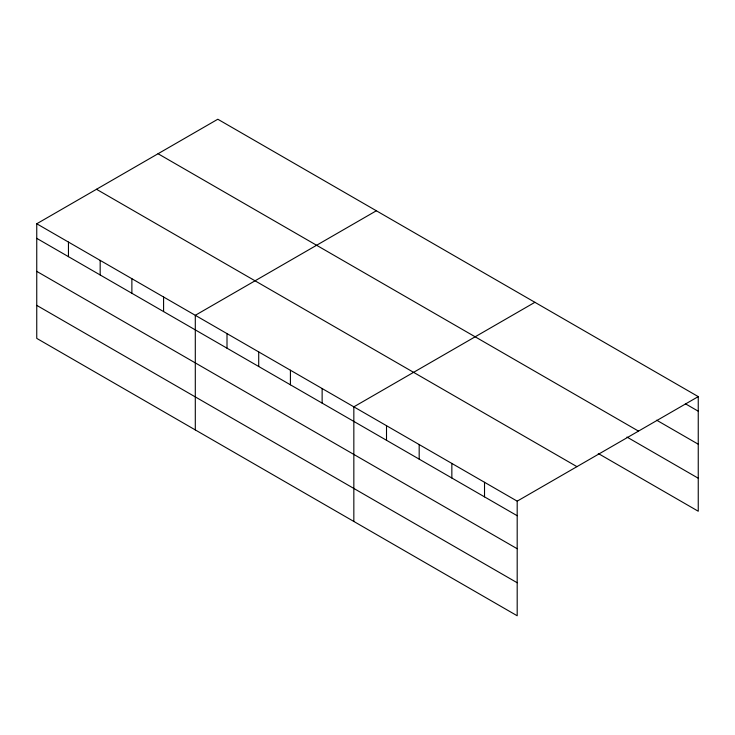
<?xml version="1.0" encoding="UTF-8"?>
<svg xmlns="http://www.w3.org/2000/svg" width="735" height="735" viewBox="0 0 735 735"><rect width="100%" height="100%" fill="white"/><g stroke="black" fill="none" stroke-linecap="round" stroke-linejoin="round"><path stroke-width="1.1" d="M517.192 548.742L517.192 501.151L36.75 223.771L36.75 338.385L517.192 615.765L517.192 548.742L36.75 271.362M36.75 223.771L217.808 119.235L698.25 396.615L698.25 511.229L598.262 453.504M376.357 210.77L195.299 315.306L195.299 429.92M534.905 302.305L353.838 406.841L353.838 521.455M517.192 501.151L698.25 396.615M685.378 403.763L698.25 411.196M656.667 420.2L698.25 444.206M158.062 153.734L638.504 431.114M626.973 437.068L698.25 478.219M96.496 189.272L576.938 466.651M36.75 238.351L517.192 515.731M36.75 305.374L517.192 582.754M484.521 482.289L484.521 496.869M451.85 463.427L451.85 478.007M419.18 444.565L419.18 459.145M386.509 425.703L386.509 440.283M322.132 388.53L322.132 403.111M290.417 370.229L290.417 384.809M258.711 351.918L258.711 366.499M227.005 333.607L227.005 348.197M163.583 296.995L163.583 311.576M131.877 278.694L131.877 293.274M100.171 260.383L100.171 274.963M68.456 242.081L68.456 256.662"/></g></svg>
